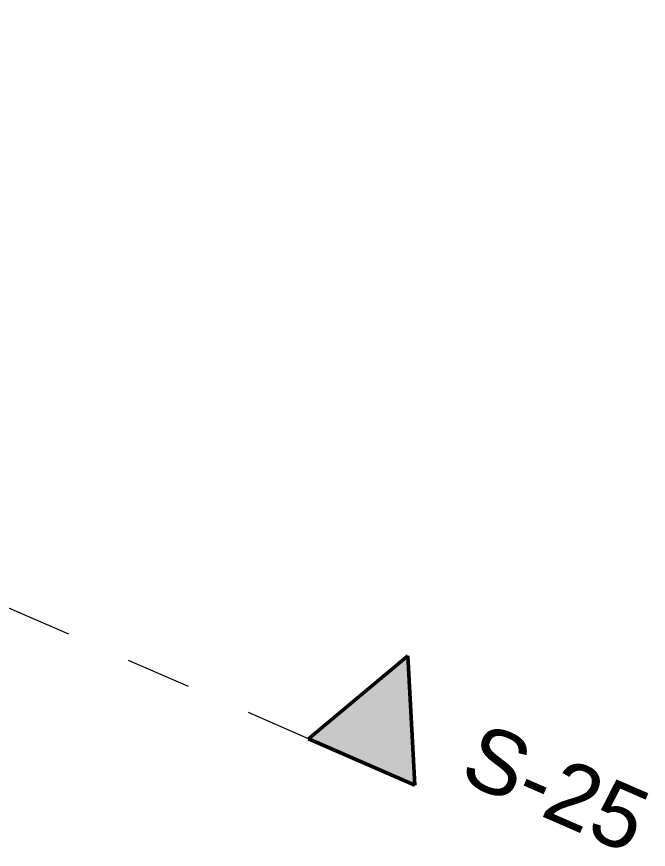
# Model space of a CAD drawing. Header units: millimetres. Extents: x -50172 to 68897, y -80883 to 956680.
# Drawn here: x 17362 to 20088, y -50923 to -47329 of the extents above; entities that cross this region are included whole.
import ezdxf

# ---------------------------------------------------------------- set-up
doc = ezdxf.new("R2010")
doc.units = ezdxf.units.MM
doc.header["$MEASUREMENT"] = 0
doc.linetypes.add('Dashed', pattern=[564.444447, 282.222223, -282.222223])
doc.layers.add('A-95-MC_Marker_Section_P2.Marker', color=7, linetype='Continuous')
doc.layers.add('A-95-MC_Marker_Section_P2.Marker_Pen_No__1', color=7, linetype='Continuous', lineweight=13)
doc.layers.add('A-95-MC_Marker_Section_P2.Marker_Pen_No__6', color=7, linetype='Continuous', lineweight=35)
doc.layers.add('A-95-MC_Marker_Section_P2.Marker_Pen_No__25', color=7, linetype='Continuous', lineweight=50, true_color=0x2a2a2a)
doc.styles.add('GENERATED_STYLE_4', font='')
doc.styles.get('GENERATED_STYLE_4').set_extended_font_data('Swis721 BT')

# ---------------------------------------------------------------- blocks, each defined once
blk = doc.blocks.new('Cutting Plane_4_1', base_point=(18850.6, -50545.4))
at = {"layer": 'A-95-MC_Marker_Section_P2.Marker_Pen_No__25', "linetype": 'Continuous'}
blk.add_hatch(color=256, dxfattribs=at).paths.add_polyline_path([(19079.8, -50645.3), (18621.4, -50445.5), (19050.4, -50087.1)])
at = {"layer": 'A-95-MC_Marker_Section_P2.Marker_Pen_No__1', "linetype": 'Dashed'}
blk.add_line((18621.4, -50445.5), (-6789.2, -39365.2), dxfattribs=at)
at = {"layer": 'A-95-MC_Marker_Section_P2.Marker_Pen_No__25', "linetype": 'Continuous'}
for p, q in [((18621.4, -50445.5), (19050.4, -50087.1)), ((19050.4, -50087.1), (19079.8, -50645.3)), ((19079.8, -50645.3), (18621.4, -50445.5))]:
    blk.add_line(p, q, dxfattribs=at)
at = {"layer": 'A-95-MC_Marker_Section_P2.Marker_Pen_No__6', "insert": (20005.7, -50948.9), "char_height": 275, "attachment_point": 9, "rotation": 336.4404, "style": 'GENERATED_STYLE_4'}
blk.add_mtext('\\A1;{\\fSwis721 BT|b0|i0|c0|p34;S-25}', dxfattribs=at)

msp = doc.modelspace()

# ---------------------------------------------------------------- block references
at = {"layer": 'A-95-MC_Marker_Section_P2.Marker'}
msp.add_blockref('Cutting Plane_4_1', (18850.6, -50545.4), dxfattribs=at)

doc.saveas('drawing.dxf')
